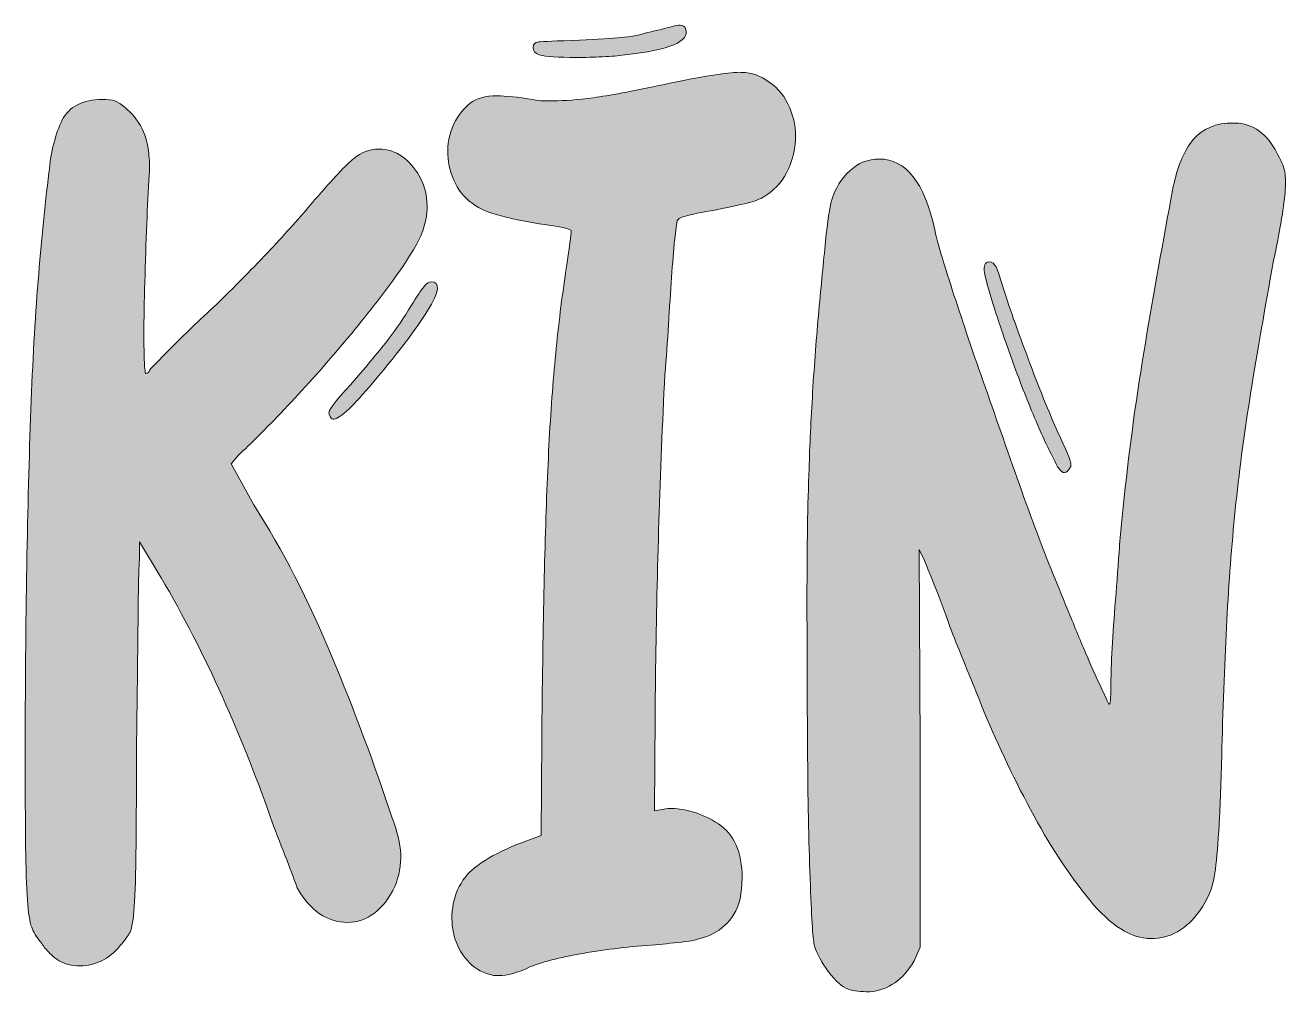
# Model space of a CAD drawing. Header units: inches. Extents: x 152 to 928, y -908 to -177.
# Drawn here: x 601 to 928, y -563.7 to -313 of the extents above; entities that cross this region are included whole.
import ezdxf

# ---------------------------------------------------------------- set-up
doc = ezdxf.new("R2010")
doc.units = ezdxf.units.IN
doc.header["$MEASUREMENT"] = 0
doc.layers.add('Layer 1', color=7, linetype='Continuous')

# ---------------------------------------------------------------- blocks, each defined once
blk = doc.blocks.new('block 3')
at = {"layer": 'Layer 1', "true_color": 0xffffff}
h = blk.add_hatch(color=7, dxfattribs=at)
h.dxf.hatch_style = 2
edge = h.paths.add_edge_path()
edge.add_spline(control_points=[(793.13, -327.1), (795.62, -328.6), (797.54, -330.69), (798.87, -333.37), (800.21, -336.05), (800.87, -338.83), (800.87, -341.72), (800.87, -344.62), (800.25, -347.46), (799.01, -350.24), (797.76, -353.03), (795.89, -355.28), (793.39, -356.99), (792.15, -357.85), (790.68, -358.49), (788.99, -358.92), (787.29, -359.35), (784.4, -360), (780.3, -360.85), (776.38, -361.49), (773.71, -362.03), (772.29, -362.46), (770.86, -362.89), (770.15, -363.32), (770.15, -363.74), (769.97, -364.39), (769.75, -366.05), (769.48, -368.72), (769.21, -371.41), (768.94, -374.62), (768.68, -378.37), (768.41, -382.12), (768.14, -386.19), (767.88, -390.58), (767.61, -394.98), (767.3, -399.32), (766.94, -403.6), (765.69, -428.89), (764.89, -454.28), (764.54, -479.79), (764.54, -479.79), (764.27, -516.75), (764.27, -516.75), (764.27, -516.75), (767.74, -516.11), (767.74, -516.11), (772.37, -516.11), (776.73, -517.45), (780.83, -520.13), (784.93, -522.81), (786.98, -527.47), (786.98, -534.11), (786.98, -538.18), (786.27, -541.34), (784.84, -543.59), (783.42, -545.84), (781.64, -547.51), (779.5, -548.57), (777.36, -549.65), (774.96, -550.34), (772.29, -550.66), (769.61, -550.99), (767.03, -551.26), (764.54, -551.47), (758.12, -551.9), (751.84, -552.65), (745.7, -553.72), (739.55, -554.79), (734.96, -555.97), (731.94, -557.25), (728.73, -558.76), (726.06, -559.5), (723.92, -559.5), (722.85, -559.5), (722.05, -559.4), (721.52, -559.18), (719.2, -558.54), (717.24, -557.31), (715.64, -555.48), (714.04, -553.67), (712.92, -551.58), (712.3, -549.22), (711.67, -546.86), (711.54, -544.4), (711.9, -541.82), (712.25, -539.25), (713.14, -536.9), (714.57, -534.75), (715.64, -533.04), (717.55, -531.33), (720.31, -529.61), (723.07, -527.9), (726.15, -526.4), (729.53, -525.11), (729.53, -525.11), (734.88, -523.18), (734.88, -523.18), (734.88, -523.18), (735.14, -485.57), (735.14, -485.57), (735.32, -472.29), (735.54, -460.5), (735.81, -450.21), (736.08, -439.92), (736.43, -430.5), (736.88, -421.92), (737.32, -413.36), (737.9, -405.42), (738.62, -398.14), (739.33, -390.85), (740.22, -383.67), (741.29, -376.6), (742.18, -370.6), (742.62, -367.17), (742.62, -366.31), (742.62, -365.89), (741.11, -365.46), (738.08, -365.03), (734.88, -364.6), (731.27, -363.96), (727.26, -363.1), (723.25, -362.25), (720.36, -361.28), (718.58, -360.21), (716.26, -358.92), (714.43, -357.15), (713.1, -354.9), (711.76, -352.65), (710.96, -350.19), (710.69, -347.51), (710.43, -344.83), (710.78, -342.2), (711.76, -339.63), (712.74, -337.06), (714.3, -334.92), (716.44, -333.21), (718.04, -331.92), (720.36, -331.28), (723.39, -331.28), (725.7, -331.28), (728.82, -331.6), (732.74, -332.24), (733.63, -332.46), (734.52, -332.56), (735.41, -332.56), (736.3, -332.56), (737.19, -332.56), (738.08, -332.56), (740.93, -332.56), (744.36, -332.3), (748.37, -331.76), (752.38, -331.23), (758.39, -330.1), (766.41, -328.38), (776.56, -326.24), (783.15, -325.17), (786.18, -325.17), (787.78, -325.17), (789.07, -325.33), (790.05, -325.65), (791.03, -325.97), (792.06, -326.45), (793.13, -327.1)], knot_values=[0, 0, 0, 0, 1, 1, 1, 2, 2, 2, 3, 3, 3, 4, 4, 4, 5, 5, 5, 6, 6, 6, 7, 7, 7, 8, 8, 8, 9, 9, 9, 10, 10, 10, 11, 11, 11, 12, 12, 12, 13, 13, 13, 14, 14, 14, 15, 15, 15, 16, 16, 16, 17, 17, 17, 18, 18, 18, 19, 19, 19, 20, 20, 20, 21, 21, 21, 22, 22, 22, 23, 23, 23, 24, 24, 24, 25, 25, 25, 26, 26, 26, 27, 27, 27, 28, 28, 28, 29, 29, 29, 30, 30, 30, 31, 31, 31, 32, 32, 32, 33, 33, 33, 34, 34, 34, 35, 35, 35, 36, 36, 36, 37, 37, 37, 38, 38, 38, 39, 39, 39, 40, 40, 40, 41, 41, 41, 42, 42, 42, 43, 43, 43, 44, 44, 44, 45, 45, 45, 46, 46, 46, 47, 47, 47, 48, 48, 48, 49, 49, 49, 50, 50, 50, 51, 51, 51, 52, 52, 52, 53, 53, 53, 54, 54, 54, 54], degree=3, periodic=1)
edge = h.paths.add_edge_path()
edge.add_spline(control_points=[(734.34, -320.67), (733.27, -320.24), (732.74, -319.6), (732.74, -318.74), (732.74, -317.89), (733.23, -317.4), (734.21, -317.29), (735.19, -317.19), (738.7, -317.03), (744.76, -316.81), (749.57, -316.6), (753.18, -316.38), (755.58, -316.17), (757.99, -315.96), (760.26, -315.53), (762.4, -314.88), (765.07, -314.24), (767.03, -313.76), (768.28, -313.44), (769.52, -313.11), (770.41, -312.95), (770.95, -312.95), (771.66, -312.95), (772.11, -313.28), (772.29, -313.92), (773.53, -317.13), (768.28, -319.38), (756.52, -320.67), (754.92, -320.88), (753, -321.04), (750.77, -321.15), (748.55, -321.26), (746.27, -321.31), (743.96, -321.31), (739.33, -321.31), (736.12, -321.1), (734.34, -320.67)], knot_values=[0, 0, 0, 0, 1, 1, 1, 2, 2, 2, 3, 3, 3, 4, 4, 4, 5, 5, 5, 6, 6, 6, 7, 7, 7, 8, 8, 8, 9, 9, 9, 10, 10, 10, 11, 11, 11, 12, 12, 12, 12], degree=3, periodic=1)
h = blk.add_hatch(color=7, dxfattribs=at)
h.dxf.hatch_style = 2
edge = h.paths.add_edge_path()
edge.add_spline(control_points=[(696.13, -518.36), (697.56, -522), (698.31, -525.22), (698.41, -528), (698.49, -530.79), (698, -533.58), (696.93, -536.36), (695.51, -539.36), (693.73, -541.66), (691.59, -543.27), (689.45, -544.88), (687.14, -545.68), (684.64, -545.68), (679.3, -545.68), (674.93, -542.68), (671.55, -536.68), (671.19, -535.61), (670.44, -533.58), (669.28, -530.57), (668.12, -527.58), (666.83, -524.25), (665.41, -520.61), (661.48, -509.25), (657.08, -498.11), (652.18, -487.18), (647.28, -476.25), (641.98, -465.96), (636.28, -456.32), (636.28, -456.32), (630.67, -447), (630.67, -447), (630.67, -447), (630.67, -451.5), (630.67, -451.5), (630.49, -452.78), (630.36, -458.25), (630.27, -467.89), (630.18, -477.54), (630.04, -488.46), (629.87, -500.68), (629.87, -512.89), (629.82, -522.22), (629.73, -528.65), (629.64, -535.07), (629.47, -539.79), (629.2, -542.79), (628.93, -545.79), (628.53, -547.72), (628, -548.57), (627.46, -549.43), (626.66, -550.5), (625.59, -551.79), (622.74, -555.22), (619.27, -556.93), (615.17, -556.93), (613.03, -556.93), (611.25, -556.51), (609.83, -555.65), (609.11, -555.22), (608.31, -554.58), (607.42, -553.72), (606.53, -552.86), (605.82, -552), (605.28, -551.15), (604.22, -549.86), (603.41, -548.63), (602.88, -547.45), (602.34, -546.27), (601.95, -544.13), (601.68, -541.02), (601.41, -537.92), (601.23, -533.47), (601.14, -527.68), (601.05, -521.89), (601.01, -513.75), (601.01, -503.25), (601.01, -484.82), (601.14, -468.16), (601.41, -453.27), (601.68, -438.37), (602.03, -424.82), (602.48, -412.6), (602.92, -400.39), (603.55, -389.3), (604.35, -379.33), (605.15, -369.37), (606.09, -360), (607.16, -351.21), (607.69, -345.64), (608.85, -341.08), (610.63, -337.54), (612.41, -334.01), (615.88, -332.24), (621.05, -332.24), (622.47, -332.24), (623.54, -332.35), (624.26, -332.56), (626.04, -333.42), (627.73, -334.81), (629.33, -336.74), (630.94, -338.67), (632.01, -340.81), (632.54, -343.17), (632.89, -344.67), (633.12, -346.33), (633.21, -348.15), (633.3, -349.98), (633.16, -353.25), (632.81, -357.96), (632.63, -362.03), (632.45, -366.69), (632.27, -371.94), (632.09, -377.19), (631.96, -382.12), (631.87, -386.73), (631.78, -391.34), (631.78, -395.24), (631.87, -398.46), (631.96, -401.67), (632.09, -403.28), (632.27, -403.28), (632.81, -403.28), (633.16, -402.96), (633.34, -402.32), (633.69, -401.89), (635.52, -400.02), (638.82, -396.69), (642.11, -393.37), (646.08, -389.57), (650.71, -385.28), (656.41, -379.71), (661.31, -374.73), (665.41, -370.33), (669.5, -365.94), (673.06, -361.92), (676.09, -358.28), (680.9, -352.71), (684.29, -349.12), (686.25, -347.51), (688.21, -345.9), (690.34, -345.1), (692.66, -345.1), (694.97, -345.1), (697.02, -345.74), (698.8, -347.03), (700.58, -348.31), (702.05, -349.98), (703.22, -352.01), (704.37, -354.05), (705.04, -356.3), (705.22, -358.76), (705.39, -361.23), (705.04, -363.74), (704.15, -366.31), (702.9, -369.53), (700.28, -373.87), (696.27, -379.33), (692.26, -384.8), (687.8, -390.42), (682.91, -396.21), (678.01, -401.99), (673.11, -407.46), (668.21, -412.6), (663.31, -417.75), (659.35, -421.71), (656.32, -424.5), (656.32, -424.5), (654.45, -426.75), (654.45, -426.75), (654.45, -426.75), (660.33, -437.35), (660.33, -437.35), (667.81, -449.14), (674.53, -462.22), (680.5, -476.57), (686.47, -490.93), (691.68, -504.86), (696.13, -518.36)], knot_values=[0, 0, 0, 0, 1, 1, 1, 2, 2, 2, 3, 3, 3, 4, 4, 4, 5, 5, 5, 6, 6, 6, 7, 7, 7, 8, 8, 8, 9, 9, 9, 10, 10, 10, 11, 11, 11, 12, 12, 12, 13, 13, 13, 14, 14, 14, 15, 15, 15, 16, 16, 16, 17, 17, 17, 18, 18, 18, 19, 19, 19, 20, 20, 20, 21, 21, 21, 22, 22, 22, 23, 23, 23, 24, 24, 24, 25, 25, 25, 26, 26, 26, 27, 27, 27, 28, 28, 28, 29, 29, 29, 30, 30, 30, 31, 31, 31, 32, 32, 32, 33, 33, 33, 34, 34, 34, 35, 35, 35, 36, 36, 36, 37, 37, 37, 38, 38, 38, 39, 39, 39, 40, 40, 40, 41, 41, 41, 42, 42, 42, 43, 43, 43, 44, 44, 44, 45, 45, 45, 46, 46, 46, 47, 47, 47, 48, 48, 48, 49, 49, 49, 50, 50, 50, 51, 51, 51, 52, 52, 52, 53, 53, 53, 54, 54, 54, 55, 55, 55, 56, 56, 56, 57, 57, 57, 58, 58, 58, 59, 59, 59, 59], degree=3, periodic=1)
edge = h.paths.add_edge_path()
edge.add_spline(control_points=[(701.21, -385.6), (702.63, -383.25), (703.7, -381.64), (704.42, -380.78), (705.13, -379.92), (705.75, -379.49), (706.29, -379.49), (708.78, -379.49), (708.47, -382.01), (705.35, -387.05), (702.23, -392.09), (697.2, -398.67), (690.26, -406.82), (685.45, -412.39), (682.33, -415.17), (680.9, -415.17), (680.54, -415.17), (680.19, -414.75), (679.83, -413.89), (679.48, -413.03), (681.35, -410.46), (685.45, -406.17), (689.9, -401.03), (693.15, -397.12), (695.2, -394.44), (697.24, -391.76), (699.25, -388.82), (701.21, -385.6)], knot_values=[0, 0, 0, 0, 1, 1, 1, 2, 2, 2, 3, 3, 3, 4, 4, 4, 5, 5, 5, 6, 6, 6, 7, 7, 7, 8, 8, 8, 9, 9, 9, 9], degree=3, periodic=1)
h = blk.add_hatch(color=7, dxfattribs=at)
h.dxf.hatch_style = 2
edge = h.paths.add_edge_path()
edge.add_spline(control_points=[(925.66, -346.06), (926.55, -347.56), (927.17, -348.91), (927.53, -350.08), (927.88, -351.26), (928.02, -352.81), (927.93, -354.74), (927.84, -356.67), (927.57, -359.08), (927.13, -361.97), (926.68, -364.87), (925.93, -368.89), (924.86, -374.03), (922.54, -386.68), (920.58, -397.98), (918.98, -407.94), (917.38, -417.91), (916.08, -427.55), (915.1, -436.87), (914.12, -446.19), (913.37, -455.73), (912.83, -465.48), (912.3, -475.23), (911.85, -486.21), (911.5, -498.43), (911.32, -506.58), (911.1, -513.21), (910.83, -518.36), (910.56, -523.5), (910.25, -527.63), (909.89, -530.73), (909.54, -533.84), (909, -536.25), (908.29, -537.97), (907.58, -539.68), (906.69, -541.29), (905.62, -542.79), (902.23, -547.51), (898.04, -549.86), (893.06, -549.86), (887.89, -549.86), (882.59, -546.54), (877.16, -539.9), (871.73, -533.26), (866.61, -525.43), (861.8, -516.43), (856.99, -507.43), (852.75, -498.43), (849.11, -489.43), (845.45, -480.43), (842.73, -473.68), (840.96, -469.18), (839.53, -465.11), (838.15, -461.41), (836.81, -458.09), (835.48, -454.77), (834.63, -452.68), (834.28, -451.82), (834.28, -451.82), (832.94, -448.93), (832.94, -448.93), (832.94, -448.93), (833.21, -500.36), (833.21, -500.36), (833.21, -500.36), (833.21, -552.11), (833.21, -552.11), (833.21, -552.11), (831.6, -555.65), (831.6, -555.65), (828.75, -560.57), (824.92, -563.25), (820.11, -563.68), (817.8, -563.68), (815.93, -563.47), (814.5, -563.04), (812.9, -562.4), (811.21, -560.89), (809.43, -558.54), (807.64, -556.18), (806.39, -553.83), (805.68, -551.47), (805.33, -549.75), (804.97, -544.02), (804.62, -534.27), (804.26, -524.52), (804.04, -513.27), (803.95, -500.52), (803.86, -487.77), (803.81, -474.75), (803.81, -461.46), (803.81, -448.18), (803.99, -437.03), (804.35, -428.03), (804.52, -422.03), (804.84, -415.39), (805.28, -408.1), (805.73, -400.82), (806.26, -393.8), (806.89, -387.05), (807.51, -380.3), (808.09, -374.3), (808.62, -369.05), (809.16, -363.8), (809.69, -360.21), (810.23, -358.28), (811.12, -355.28), (812.67, -352.76), (814.9, -350.72), (817.13, -348.69), (819.67, -347.67), (822.52, -347.67), (829.47, -347.67), (834.28, -353.78), (836.95, -365.99), (837.48, -368.56), (838.86, -373.34), (841.09, -380.3), (843.32, -387.26), (845.94, -395.08), (848.97, -403.76), (852, -412.44), (855.12, -421.34), (858.32, -430.44), (861.53, -439.55), (864.47, -447.43), (867.14, -454.07), (868.39, -457.07), (869.81, -460.55), (871.42, -464.52), (873.02, -468.48), (874.58, -472.23), (876.09, -475.77), (877.6, -479.3), (878.94, -482.31), (880.1, -484.77), (881.26, -487.23), (881.92, -488.68), (882.1, -489.11), (882.46, -489.32), (882.64, -487.72), (882.64, -484.28), (882.64, -482.36), (882.73, -479.57), (882.91, -475.93), (883.08, -472.29), (883.35, -468.21), (883.71, -463.71), (884.06, -459.21), (884.42, -454.5), (884.78, -449.57), (885.13, -444.64), (885.58, -439.92), (886.11, -435.42), (887.54, -421.92), (889.36, -408.58), (891.59, -395.4), (893.82, -382.23), (896.17, -369), (898.67, -355.71), (899.56, -350.78), (901.08, -346.76), (903.21, -343.65), (905.35, -340.55), (908.56, -338.78), (912.83, -338.35), (912.83, -338.35), (914.97, -338.35), (914.97, -338.35), (917.11, -338.35), (919.15, -339.05), (921.12, -340.44), (923.07, -341.83), (924.59, -343.71), (925.66, -346.06)], knot_values=[0, 0, 0, 0, 1, 1, 1, 2, 2, 2, 3, 3, 3, 4, 4, 4, 5, 5, 5, 6, 6, 6, 7, 7, 7, 8, 8, 8, 9, 9, 9, 10, 10, 10, 11, 11, 11, 12, 12, 12, 13, 13, 13, 14, 14, 14, 15, 15, 15, 16, 16, 16, 17, 17, 17, 18, 18, 18, 19, 19, 19, 20, 20, 20, 21, 21, 21, 22, 22, 22, 23, 23, 23, 24, 24, 24, 25, 25, 25, 26, 26, 26, 27, 27, 27, 28, 28, 28, 29, 29, 29, 30, 30, 30, 31, 31, 31, 32, 32, 32, 33, 33, 33, 34, 34, 34, 35, 35, 35, 36, 36, 36, 37, 37, 37, 38, 38, 38, 39, 39, 39, 40, 40, 40, 41, 41, 41, 42, 42, 42, 43, 43, 43, 44, 44, 44, 45, 45, 45, 46, 46, 46, 47, 47, 47, 48, 48, 48, 49, 49, 49, 50, 50, 50, 51, 51, 51, 52, 52, 52, 53, 53, 53, 54, 54, 54, 55, 55, 55, 56, 56, 56, 57, 57, 57, 58, 58, 58, 58], degree=3, periodic=1)
edge = h.paths.add_edge_path()
edge.add_spline(control_points=[(872.22, -427.39), (871.68, -428.46), (871.15, -429), (870.62, -429), (869.72, -429), (868.74, -427.71), (867.68, -425.14), (866.25, -422.57), (864.51, -418.82), (862.47, -413.89), (860.42, -408.96), (858.46, -403.87), (856.59, -398.62), (854.72, -393.37), (853.11, -388.6), (851.78, -384.31), (850.44, -380.03), (849.77, -377.24), (849.77, -375.96), (849.77, -374.89), (850.22, -374.35), (851.11, -374.35), (851.82, -374.35), (852.4, -374.78), (852.85, -375.64), (853.29, -376.5), (854.05, -378.74), (855.12, -382.39), (856.01, -385.17), (857.08, -388.28), (858.32, -391.71), (859.57, -395.14), (860.86, -398.62), (862.2, -402.16), (863.53, -405.69), (864.87, -409.07), (866.21, -412.28), (867.54, -415.49), (868.65, -418.07), (869.55, -420), (871.68, -424.28), (872.57, -426.75), (872.22, -427.39)], knot_values=[0, 0, 0, 0, 1, 1, 1, 2, 2, 2, 3, 3, 3, 4, 4, 4, 5, 5, 5, 6, 6, 6, 7, 7, 7, 8, 8, 8, 9, 9, 9, 10, 10, 10, 11, 11, 11, 12, 12, 12, 13, 13, 13, 14, 14, 14, 14], degree=3, periodic=1)
at = {"layer": 'Layer 1', "lineweight": 0}
for points, knots in [([(734.34, -320.67), (733.27, -320.24), (732.74, -319.6), (732.74, -318.74), (732.74, -317.89), (733.23, -317.4), (734.21, -317.29), (735.19, -317.19), (738.7, -317.03), (744.76, -316.81), (749.57, -316.6), (753.18, -316.38), (755.58, -316.17), (757.99, -315.96), (760.26, -315.53), (762.4, -314.88), (765.07, -314.24), (767.03, -313.76), (768.28, -313.44), (769.52, -313.11), (770.41, -312.95), (770.95, -312.95), (771.66, -312.95), (772.11, -313.28), (772.29, -313.92), (773.53, -317.13), (768.28, -319.38), (756.52, -320.67), (754.92, -320.88), (753, -321.04), (750.77, -321.15), (748.55, -321.26), (746.27, -321.31), (743.96, -321.31), (739.33, -321.31), (736.12, -321.1), (734.34, -320.67)], [0, 0, 0, 0, 1, 1, 1, 2, 2, 2, 3, 3, 3, 4, 4, 4, 5, 5, 5, 6, 6, 6, 7, 7, 7, 8, 8, 8, 9, 9, 9, 10, 10, 10, 11, 11, 11, 12, 12, 12, 12]), ([(793.13, -327.1), (795.62, -328.6), (797.54, -330.69), (798.87, -333.37), (800.21, -336.05), (800.87, -338.83), (800.87, -341.72), (800.87, -344.62), (800.25, -347.46), (799.01, -350.24), (797.76, -353.03), (795.89, -355.28), (793.39, -356.99), (792.15, -357.85), (790.68, -358.49), (788.99, -358.92), (787.29, -359.35), (784.4, -360), (780.3, -360.85), (776.38, -361.49), (773.71, -362.03), (772.29, -362.46), (770.86, -362.89), (770.15, -363.32), (770.15, -363.74), (769.97, -364.39), (769.75, -366.05), (769.48, -368.72), (769.21, -371.41), (768.94, -374.62), (768.68, -378.37), (768.41, -382.12), (768.14, -386.19), (767.88, -390.58), (767.61, -394.98), (767.3, -399.32), (766.94, -403.6), (765.69, -428.89), (764.89, -454.28), (764.54, -479.79), (764.54, -479.79), (764.27, -516.75), (764.27, -516.75), (764.27, -516.75), (767.74, -516.11), (767.74, -516.11), (772.37, -516.11), (776.73, -517.45), (780.83, -520.13), (784.93, -522.81), (786.98, -527.47), (786.98, -534.11), (786.98, -538.18), (786.27, -541.34), (784.84, -543.59), (783.42, -545.84), (781.64, -547.51), (779.5, -548.57), (777.36, -549.65), (774.96, -550.34), (772.29, -550.66), (769.61, -550.99), (767.03, -551.26), (764.54, -551.47), (758.12, -551.9), (751.84, -552.65), (745.7, -553.72), (739.55, -554.79), (734.96, -555.97), (731.94, -557.25), (728.73, -558.76), (726.06, -559.5), (723.92, -559.5), (722.85, -559.5), (722.05, -559.4), (721.52, -559.18), (719.2, -558.54), (717.24, -557.31), (715.64, -555.48), (714.04, -553.67), (712.92, -551.58), (712.3, -549.22), (711.67, -546.86), (711.54, -544.4), (711.9, -541.82), (712.25, -539.25), (713.14, -536.9), (714.57, -534.75), (715.64, -533.04), (717.55, -531.33), (720.31, -529.61), (723.07, -527.9), (726.15, -526.4), (729.53, -525.11), (729.53, -525.11), (734.88, -523.18), (734.88, -523.18), (734.88, -523.18), (735.14, -485.57), (735.14, -485.57), (735.32, -472.29), (735.54, -460.5), (735.81, -450.21), (736.08, -439.92), (736.43, -430.5), (736.88, -421.92), (737.32, -413.36), (737.9, -405.42), (738.62, -398.14), (739.33, -390.85), (740.22, -383.67), (741.29, -376.6), (742.18, -370.6), (742.62, -367.17), (742.62, -366.31), (742.62, -365.89), (741.11, -365.46), (738.08, -365.03), (734.88, -364.6), (731.27, -363.96), (727.26, -363.1), (723.25, -362.25), (720.36, -361.28), (718.58, -360.21), (716.26, -358.92), (714.43, -357.15), (713.1, -354.9), (711.76, -352.65), (710.96, -350.19), (710.69, -347.51), (710.43, -344.83), (710.78, -342.2), (711.76, -339.63), (712.74, -337.06), (714.3, -334.92), (716.44, -333.21), (718.04, -331.92), (720.36, -331.28), (723.39, -331.28), (725.7, -331.28), (728.82, -331.6), (732.74, -332.24), (733.63, -332.46), (734.52, -332.56), (735.41, -332.56), (736.3, -332.56), (737.19, -332.56), (738.08, -332.56), (740.93, -332.56), (744.36, -332.3), (748.37, -331.76), (752.38, -331.23), (758.39, -330.1), (766.41, -328.38), (776.56, -326.24), (783.15, -325.17), (786.18, -325.17), (787.78, -325.17), (789.07, -325.33), (790.05, -325.65), (791.03, -325.97), (792.06, -326.45), (793.13, -327.1)], [0, 0, 0, 0, 1, 1, 1, 2, 2, 2, 3, 3, 3, 4, 4, 4, 5, 5, 5, 6, 6, 6, 7, 7, 7, 8, 8, 8, 9, 9, 9, 10, 10, 10, 11, 11, 11, 12, 12, 12, 13, 13, 13, 14, 14, 14, 15, 15, 15, 16, 16, 16, 17, 17, 17, 18, 18, 18, 19, 19, 19, 20, 20, 20, 21, 21, 21, 22, 22, 22, 23, 23, 23, 24, 24, 24, 25, 25, 25, 26, 26, 26, 27, 27, 27, 28, 28, 28, 29, 29, 29, 30, 30, 30, 31, 31, 31, 32, 32, 32, 33, 33, 33, 34, 34, 34, 35, 35, 35, 36, 36, 36, 37, 37, 37, 38, 38, 38, 39, 39, 39, 40, 40, 40, 41, 41, 41, 42, 42, 42, 43, 43, 43, 44, 44, 44, 45, 45, 45, 46, 46, 46, 47, 47, 47, 48, 48, 48, 49, 49, 49, 50, 50, 50, 51, 51, 51, 52, 52, 52, 53, 53, 53, 54, 54, 54, 54]), ([(696.13, -518.36), (697.56, -522), (698.31, -525.22), (698.41, -528), (698.49, -530.79), (698, -533.58), (696.93, -536.36), (695.51, -539.36), (693.73, -541.66), (691.59, -543.27), (689.45, -544.88), (687.14, -545.68), (684.64, -545.68), (679.3, -545.68), (674.93, -542.68), (671.55, -536.68), (671.19, -535.61), (670.44, -533.58), (669.28, -530.57), (668.12, -527.58), (666.83, -524.25), (665.41, -520.61), (661.48, -509.25), (657.08, -498.11), (652.18, -487.18), (647.28, -476.25), (641.98, -465.96), (636.28, -456.32), (636.28, -456.32), (630.67, -447), (630.67, -447), (630.67, -447), (630.67, -451.5), (630.67, -451.5), (630.49, -452.78), (630.36, -458.25), (630.27, -467.89), (630.18, -477.54), (630.04, -488.46), (629.87, -500.68), (629.87, -512.89), (629.82, -522.22), (629.73, -528.65), (629.64, -535.07), (629.47, -539.79), (629.2, -542.79), (628.93, -545.79), (628.53, -547.72), (628, -548.57), (627.46, -549.43), (626.66, -550.5), (625.59, -551.79), (622.74, -555.22), (619.27, -556.93), (615.17, -556.93), (613.03, -556.93), (611.25, -556.51), (609.83, -555.65), (609.11, -555.22), (608.31, -554.58), (607.42, -553.72), (606.53, -552.86), (605.82, -552), (605.28, -551.15), (604.22, -549.86), (603.41, -548.63), (602.88, -547.45), (602.34, -546.27), (601.95, -544.13), (601.68, -541.02), (601.41, -537.92), (601.23, -533.47), (601.14, -527.68), (601.05, -521.89), (601.01, -513.75), (601.01, -503.25), (601.01, -484.82), (601.14, -468.16), (601.41, -453.27), (601.68, -438.37), (602.03, -424.82), (602.48, -412.6), (602.92, -400.39), (603.55, -389.3), (604.35, -379.33), (605.15, -369.37), (606.09, -360), (607.16, -351.21), (607.69, -345.64), (608.85, -341.08), (610.63, -337.54), (612.41, -334.01), (615.88, -332.24), (621.05, -332.24), (622.47, -332.24), (623.54, -332.35), (624.26, -332.56), (626.04, -333.42), (627.73, -334.81), (629.33, -336.74), (630.94, -338.67), (632.01, -340.81), (632.54, -343.17), (632.89, -344.67), (633.12, -346.33), (633.21, -348.15), (633.3, -349.98), (633.16, -353.25), (632.81, -357.96), (632.63, -362.03), (632.45, -366.69), (632.27, -371.94), (632.09, -377.19), (631.96, -382.12), (631.87, -386.73), (631.78, -391.34), (631.78, -395.24), (631.87, -398.46), (631.96, -401.67), (632.09, -403.28), (632.27, -403.28), (632.81, -403.28), (633.16, -402.96), (633.34, -402.32), (633.69, -401.89), (635.52, -400.02), (638.82, -396.69), (642.11, -393.37), (646.08, -389.57), (650.71, -385.28), (656.41, -379.71), (661.31, -374.73), (665.41, -370.33), (669.5, -365.94), (673.06, -361.92), (676.09, -358.28), (680.9, -352.71), (684.29, -349.12), (686.25, -347.51), (688.21, -345.9), (690.34, -345.1), (692.66, -345.1), (694.97, -345.1), (697.02, -345.74), (698.8, -347.03), (700.58, -348.31), (702.05, -349.98), (703.22, -352.01), (704.37, -354.05), (705.04, -356.3), (705.22, -358.76), (705.39, -361.23), (705.04, -363.74), (704.15, -366.31), (702.9, -369.53), (700.28, -373.87), (696.27, -379.33), (692.26, -384.8), (687.8, -390.42), (682.91, -396.21), (678.01, -401.99), (673.11, -407.46), (668.21, -412.6), (663.31, -417.75), (659.35, -421.71), (656.32, -424.5), (656.32, -424.5), (654.45, -426.75), (654.45, -426.75), (654.45, -426.75), (660.33, -437.35), (660.33, -437.35), (667.81, -449.14), (674.53, -462.22), (680.5, -476.57), (686.47, -490.93), (691.68, -504.86), (696.13, -518.36)], [0, 0, 0, 0, 1, 1, 1, 2, 2, 2, 3, 3, 3, 4, 4, 4, 5, 5, 5, 6, 6, 6, 7, 7, 7, 8, 8, 8, 9, 9, 9, 10, 10, 10, 11, 11, 11, 12, 12, 12, 13, 13, 13, 14, 14, 14, 15, 15, 15, 16, 16, 16, 17, 17, 17, 18, 18, 18, 19, 19, 19, 20, 20, 20, 21, 21, 21, 22, 22, 22, 23, 23, 23, 24, 24, 24, 25, 25, 25, 26, 26, 26, 27, 27, 27, 28, 28, 28, 29, 29, 29, 30, 30, 30, 31, 31, 31, 32, 32, 32, 33, 33, 33, 34, 34, 34, 35, 35, 35, 36, 36, 36, 37, 37, 37, 38, 38, 38, 39, 39, 39, 40, 40, 40, 41, 41, 41, 42, 42, 42, 43, 43, 43, 44, 44, 44, 45, 45, 45, 46, 46, 46, 47, 47, 47, 48, 48, 48, 49, 49, 49, 50, 50, 50, 51, 51, 51, 52, 52, 52, 53, 53, 53, 54, 54, 54, 55, 55, 55, 56, 56, 56, 57, 57, 57, 58, 58, 58, 59, 59, 59, 59]), ([(925.66, -346.06), (926.55, -347.56), (927.17, -348.91), (927.53, -350.08), (927.88, -351.26), (928.02, -352.81), (927.93, -354.74), (927.84, -356.67), (927.57, -359.08), (927.13, -361.97), (926.68, -364.87), (925.93, -368.89), (924.86, -374.03), (922.54, -386.68), (920.58, -397.98), (918.98, -407.94), (917.38, -417.91), (916.08, -427.55), (915.1, -436.87), (914.12, -446.19), (913.37, -455.73), (912.83, -465.48), (912.3, -475.23), (911.85, -486.21), (911.5, -498.43), (911.32, -506.58), (911.1, -513.21), (910.83, -518.36), (910.56, -523.5), (910.25, -527.63), (909.89, -530.73), (909.54, -533.84), (909, -536.25), (908.29, -537.97), (907.58, -539.68), (906.69, -541.29), (905.62, -542.79), (902.23, -547.51), (898.04, -549.86), (893.06, -549.86), (887.89, -549.86), (882.59, -546.54), (877.16, -539.9), (871.73, -533.26), (866.61, -525.43), (861.8, -516.43), (856.99, -507.43), (852.75, -498.43), (849.11, -489.43), (845.45, -480.43), (842.73, -473.68), (840.96, -469.18), (839.53, -465.11), (838.15, -461.41), (836.81, -458.09), (835.48, -454.77), (834.63, -452.68), (834.28, -451.82), (834.28, -451.82), (832.94, -448.93), (832.94, -448.93), (832.94, -448.93), (833.21, -500.36), (833.21, -500.36), (833.21, -500.36), (833.21, -552.11), (833.21, -552.11), (833.21, -552.11), (831.6, -555.65), (831.6, -555.65), (828.75, -560.57), (824.92, -563.25), (820.11, -563.68), (817.8, -563.68), (815.93, -563.47), (814.5, -563.04), (812.9, -562.4), (811.21, -560.89), (809.43, -558.54), (807.64, -556.18), (806.39, -553.83), (805.68, -551.47), (805.33, -549.75), (804.97, -544.02), (804.62, -534.27), (804.26, -524.52), (804.04, -513.27), (803.95, -500.52), (803.86, -487.77), (803.81, -474.75), (803.81, -461.46), (803.81, -448.18), (803.99, -437.03), (804.35, -428.03), (804.52, -422.03), (804.84, -415.39), (805.28, -408.1), (805.73, -400.82), (806.26, -393.8), (806.89, -387.05), (807.51, -380.3), (808.09, -374.3), (808.62, -369.05), (809.16, -363.8), (809.69, -360.21), (810.23, -358.28), (811.12, -355.28), (812.67, -352.76), (814.9, -350.72), (817.13, -348.69), (819.67, -347.67), (822.52, -347.67), (829.47, -347.67), (834.28, -353.78), (836.95, -365.99), (837.48, -368.56), (838.86, -373.34), (841.09, -380.3), (843.32, -387.26), (845.94, -395.08), (848.97, -403.76), (852, -412.44), (855.12, -421.34), (858.32, -430.44), (861.53, -439.55), (864.47, -447.43), (867.14, -454.07), (868.39, -457.07), (869.81, -460.55), (871.42, -464.52), (873.02, -468.48), (874.58, -472.23), (876.09, -475.77), (877.6, -479.3), (878.94, -482.31), (880.1, -484.77), (881.26, -487.23), (881.92, -488.68), (882.1, -489.11), (882.46, -489.32), (882.64, -487.72), (882.64, -484.28), (882.64, -482.36), (882.73, -479.57), (882.91, -475.93), (883.08, -472.29), (883.35, -468.21), (883.71, -463.71), (884.06, -459.21), (884.42, -454.5), (884.78, -449.57), (885.13, -444.64), (885.58, -439.92), (886.11, -435.42), (887.54, -421.92), (889.36, -408.58), (891.59, -395.4), (893.82, -382.23), (896.17, -369), (898.67, -355.71), (899.56, -350.78), (901.08, -346.76), (903.21, -343.65), (905.35, -340.55), (908.56, -338.78), (912.83, -338.35), (912.83, -338.35), (914.97, -338.35), (914.97, -338.35), (917.11, -338.35), (919.15, -339.05), (921.12, -340.44), (923.07, -341.83), (924.59, -343.71), (925.66, -346.06)], [0, 0, 0, 0, 1, 1, 1, 2, 2, 2, 3, 3, 3, 4, 4, 4, 5, 5, 5, 6, 6, 6, 7, 7, 7, 8, 8, 8, 9, 9, 9, 10, 10, 10, 11, 11, 11, 12, 12, 12, 13, 13, 13, 14, 14, 14, 15, 15, 15, 16, 16, 16, 17, 17, 17, 18, 18, 18, 19, 19, 19, 20, 20, 20, 21, 21, 21, 22, 22, 22, 23, 23, 23, 24, 24, 24, 25, 25, 25, 26, 26, 26, 27, 27, 27, 28, 28, 28, 29, 29, 29, 30, 30, 30, 31, 31, 31, 32, 32, 32, 33, 33, 33, 34, 34, 34, 35, 35, 35, 36, 36, 36, 37, 37, 37, 38, 38, 38, 39, 39, 39, 40, 40, 40, 41, 41, 41, 42, 42, 42, 43, 43, 43, 44, 44, 44, 45, 45, 45, 46, 46, 46, 47, 47, 47, 48, 48, 48, 49, 49, 49, 50, 50, 50, 51, 51, 51, 52, 52, 52, 53, 53, 53, 54, 54, 54, 55, 55, 55, 56, 56, 56, 57, 57, 57, 58, 58, 58, 58]), ([(872.22, -427.39), (871.68, -428.46), (871.15, -429), (870.62, -429), (869.72, -429), (868.74, -427.71), (867.68, -425.14), (866.25, -422.57), (864.51, -418.82), (862.47, -413.89), (860.42, -408.96), (858.46, -403.87), (856.59, -398.62), (854.72, -393.37), (853.11, -388.6), (851.78, -384.31), (850.44, -380.03), (849.77, -377.24), (849.77, -375.96), (849.77, -374.89), (850.22, -374.35), (851.11, -374.35), (851.82, -374.35), (852.4, -374.78), (852.85, -375.64), (853.29, -376.5), (854.05, -378.74), (855.12, -382.39), (856.01, -385.17), (857.08, -388.28), (858.32, -391.71), (859.57, -395.14), (860.86, -398.62), (862.2, -402.16), (863.53, -405.69), (864.87, -409.07), (866.21, -412.28), (867.54, -415.49), (868.65, -418.07), (869.55, -420), (871.68, -424.28), (872.57, -426.75), (872.22, -427.39)], [0, 0, 0, 0, 1, 1, 1, 2, 2, 2, 3, 3, 3, 4, 4, 4, 5, 5, 5, 6, 6, 6, 7, 7, 7, 8, 8, 8, 9, 9, 9, 10, 10, 10, 11, 11, 11, 12, 12, 12, 13, 13, 13, 14, 14, 14, 14]), ([(701.21, -385.6), (702.63, -383.25), (703.7, -381.64), (704.42, -380.78), (705.13, -379.92), (705.75, -379.49), (706.29, -379.49), (708.78, -379.49), (708.47, -382.01), (705.35, -387.05), (702.23, -392.09), (697.2, -398.67), (690.26, -406.82), (685.45, -412.39), (682.33, -415.17), (680.9, -415.17), (680.54, -415.17), (680.19, -414.75), (679.83, -413.89), (679.48, -413.03), (681.35, -410.46), (685.45, -406.17), (689.9, -401.03), (693.15, -397.12), (695.2, -394.44), (697.24, -391.76), (699.25, -388.82), (701.21, -385.6)], [0, 0, 0, 0, 1, 1, 1, 2, 2, 2, 3, 3, 3, 4, 4, 4, 5, 5, 5, 6, 6, 6, 7, 7, 7, 8, 8, 8, 9, 9, 9, 9])]:
    blk.add_open_spline(points, degree=3, knots=knots, dxfattribs=at)
blk = doc.blocks.new('block 2')
at = {"layer": 'Layer 1'}
blk.add_blockref('block 3', (0, 0), dxfattribs=at)

msp = doc.modelspace()

# ---------------------------------------------------------------- block references
at = {"layer": 'Layer 1'}
msp.add_blockref('block 2', (0, 0), dxfattribs=at)

doc.saveas('drawing.dxf')
